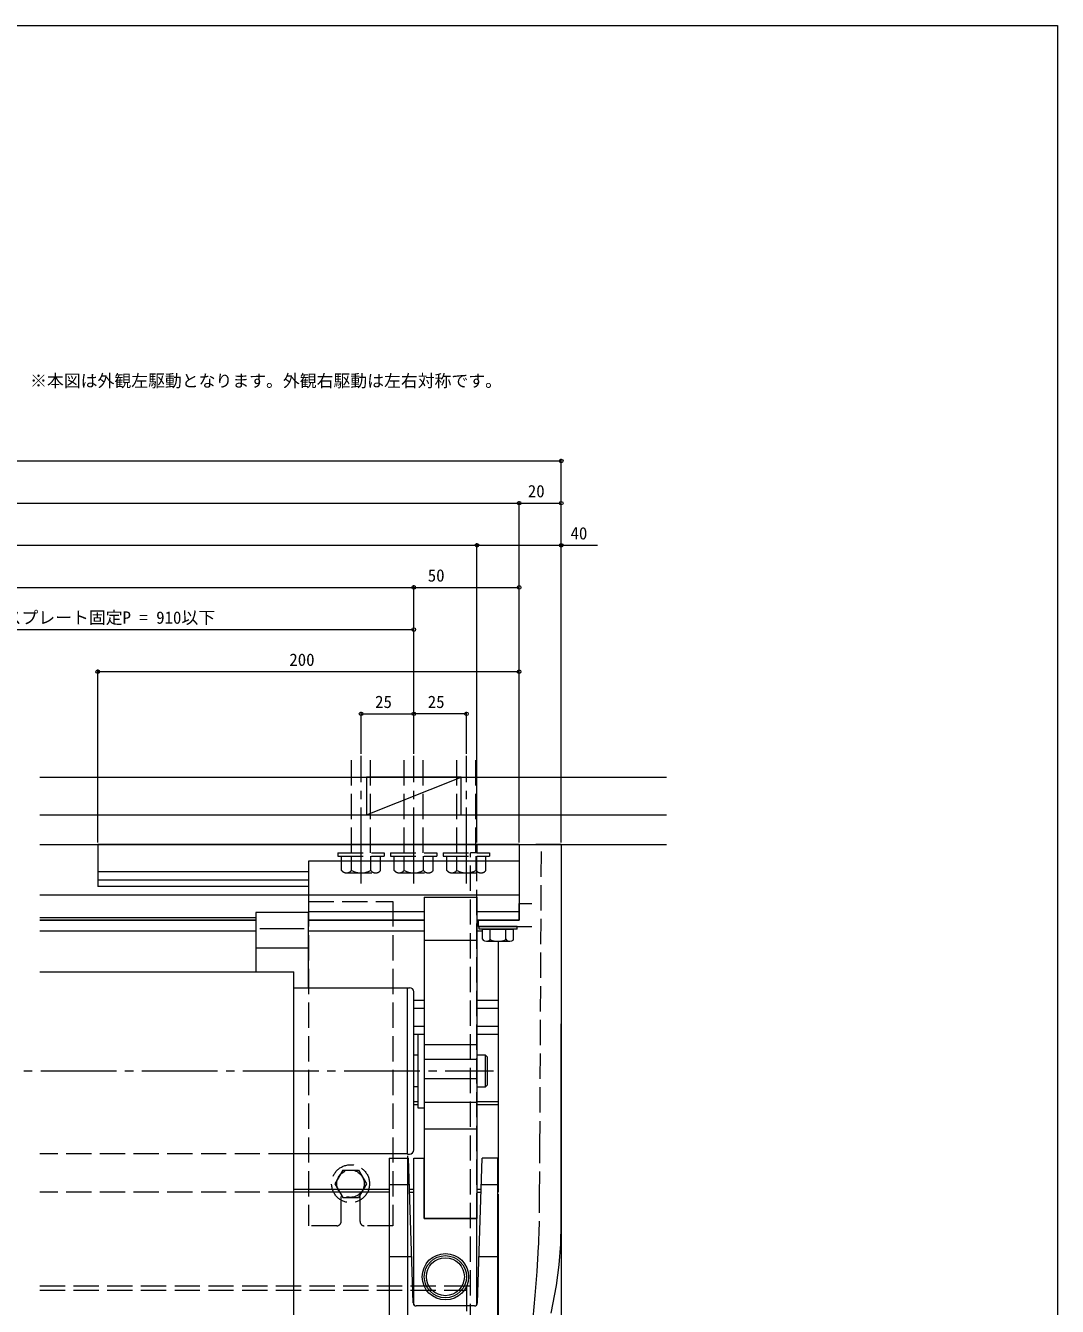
# Model space of a CAD drawing. Units: millimetres, scale not verified. Extents: x -1682 to -296, y -1188 to 1054.
# Drawn here: x -786 to -296, y 388 to 996 of the extents above; entities that cross this region are included whole.
import ezdxf
from ezdxf.enums import TextEntityAlignment as Align

# ---------------------------------------------------------------- set-up
doc = ezdxf.new("R2010")
doc.units = ezdxf.units.MM
doc.header["$LTSCALE"] = 4
doc.linetypes.add('CHAIN2', pattern=[12, 9, -1, 1, -1])
doc.linetypes.add('DASHED3', pattern=[4, 3, -1])
doc.layers.add('0-1_USER1', color=3, linetype='Continuous')
for name, color, linetype, lineweight in [('0-2_YKK_ZWAK', 7, 'Continuous', 9), ('0-3_YKK_12', 2, 'Continuous', 9), ('0-4_YKK_13', 4, 'Continuous', 9), ('0-5_YKK_A1', 4, 'DASHED3', 9), ('0-6_YKK_D', 6, 'Continuous', 9), ('0-7_YSS_K', 3, 'Continuous', 9)]:
    doc.layers.add(name, color=color, linetype=linetype, lineweight=lineweight)
doc.styles.add('ＭＳ ゴシック', font='')
doc.styles.get('ＭＳ ゴシック').set_extended_font_data('MS Gothic')

msp = doc.modelspace()

# ---------------------------------------------------------------- linework, layer by layer
at = {"layer": '0-2_YKK_ZWAK'}
for p, q in [((-1682, 996), (-296, 996)), ((-296, 996), (-296, -1188))]:
    msp.add_line(p, q, dxfattribs=at)
at = {"layer": '0-3_YKK_12', "linetype": 'CHAIN2'}
for p, q in [((-626.5, 588.865), (-626.5, 649.365)), ((-601.5, 588.865), (-601.5, 649.365)), ((-576.5, 588.865), (-576.5, 649.365)), ((-1402.593, 499.865), (-563.582, 499.865))]:
    msp.add_line(p, q, dxfattribs=at)
at = {"layer": '0-3_YKK_12'}
for p, q in [((-651.505, 583.365), (-779, 583.365)), ((-676.5, 572.566), (-779, 572.566)), ((-676.5, 575.066), (-676.5, 546.865)), ((-651.5, 575.066), (-676.5, 575.066)), ((-651.5, 539.115), (-651.5, 575.066)), ((-779, 571.366), (-676.5, 571.366)), ((-676.5, 571.366), (-779, 571.366)), ((-779, 566.366), (-676.5, 566.366)), ((-653.5, 567.366), (-674.5, 567.366)), ((-651.5, 571.366), (-596.501, 571.366)), ((-651.5, 566.366), (-596.501, 566.366)), ((-571.5, 571.367), (-561.501, 571.366)), ((-571.5, 566.367), (-568.89, 566.367)), ((-561.5, 561.466), (-561.5, 442.365)), ((-676.5, 558.366), (-651.5, 558.366)), ((-601.501, 533.466), (-596.501, 533.466)), ((-601.501, 529.616), (-596.501, 529.616)), ((-571.5, 533.466), (-561.5, 533.466)), ((-571.5, 529.616), (-561.5, 529.616)), ((-601.501, 521.116), (-596.501, 521.116)), ((-601.501, 517.266), (-599.501, 517.266)), ((-571.5, 521.116), (-561.5, 521.116)), ((-571.5, 517.266), (-561.5, 517.266)), ((-601.501, 485.366), (-599.501, 485.366)), ((-601.501, 483.966), (-599.501, 483.966)), ((-571.501, 485.366), (-561.5, 485.366)), ((-571.501, 483.966), (-561.5, 483.966)), ((-658.501, 443.766), (-613.251, 443.766)), ((-603.537, 443.766), (-601.501, 443.766)), ((-571.501, 443.766), (-569.465, 443.766)), ((-613.251, 442.365), (-658.501, 442.365)), ((-603.492, 442.365), (-601.501, 442.365)), ((-571.501, 442.365), (-569.51, 442.365)), ((-561.751, 442.365), (-561.5, 442.365))]:
    msp.add_line(p, q, dxfattribs=at)
at = {"layer": '0-3_YKK_12', "linetype": 'DASHED3'}
msp.add_line((-658.501, 442.365), (-779, 442.365), dxfattribs=at)
at = {"layer": '0-4_YKK_13', "linetype": 'DASHED3'}
for p, q in [((-631, 603.365), (-631, 649.365)), ((-622, 603.365), (-622, 649.365)), ((-606, 603.365), (-606, 649.365)), ((-597, 603.365), (-597, 649.365)), ((-581, 603.365), (-581, 649.365)), ((-572, 603.365), (-572, 649.365)), ((-637.5, 603.365), (-637.5, 601.865)), ((-637.5, 603.365), (-615.5, 603.365)), ((-637.5, 601.865), (-615.5, 601.865)), ((-635.737, 595.065), (-635.737, 601.865)), ((-631.119, 595.065), (-631.119, 601.865)), ((-621.881, 595.065), (-621.881, 601.865)), ((-617.262, 595.065), (-617.262, 601.865)), ((-615.5, 603.365), (-615.5, 601.865)), ((-612.5, 603.365), (-612.5, 601.865)), ((-612.5, 603.365), (-590.5, 603.365)), ((-612.5, 601.865), (-590.5, 601.865)), ((-610.738, 595.065), (-610.738, 601.865)), ((-606.119, 595.065), (-606.119, 601.865)), ((-596.881, 595.065), (-596.881, 601.865)), ((-592.262, 595.065), (-592.262, 601.865)), ((-590.5, 603.365), (-590.5, 601.865)), ((-587.5, 603.365), (-587.5, 601.865)), ((-587.5, 603.365), (-565.5, 603.365)), ((-587.5, 601.865), (-565.5, 601.865)), ((-585.738, 595.065), (-585.738, 601.865)), ((-581.119, 595.065), (-581.119, 601.865)), ((-574.5, 345.321), (-574.5, 603.365)), ((-571.5, 603.365), (-574.5, 603.365)), ((-571.881, 595.065), (-571.881, 601.865)), ((-571.5, 607.365), (-571.5, 603.365)), ((-567.262, 595.065), (-567.262, 601.865)), ((-565.5, 603.365), (-565.5, 601.865)), ((-541.131, 560.054), (-540.886, 607.365)), ((-633.428, 593.865), (-619.572, 593.865)), ((-608.428, 593.865), (-594.572, 593.865)), ((-583.428, 593.865), (-569.572, 593.865)), ((-541.637, 464.116), (-541.131, 560.054)), ((-541.765, 440.132), (-541.637, 464.116)), ((-658.501, 460.615), (-779, 460.615)), ((-541.797, 434.136), (-541.765, 440.132)), ((-543.006, 404.678), (-542.273, 416.515)), ((-543.886, 393.328), (-543.006, 404.678)), ((-544.872, 382.506), (-543.886, 393.328))]:
    msp.add_line(p, q, dxfattribs=at)
at = {"layer": '0-4_YKK_13'}
for p, q in [((-751.5, 607.365), (-751.5, 587.365)), ((-551.5, 607.365), (-751.5, 607.365)), ((-571.5, 607.365), (-543.574, 607.365)), ((-551.5, 607.365), (-551.5, 587.365)), ((-540.886, 607.365), (-543.574, 607.365)), ((-531.502, 607.365), (-540.886, 607.365)), ((-531.502, 607.365), (-531.668, 437.366)), ((-651.505, 594.366), (-751.5, 594.366)), ((-651.505, 590.365), (-751.5, 590.365)), ((-651.505, 587.365), (-751.5, 587.365)), ((-551.5, 571.366), (-551.5, 579.366)), ((-551.5, 579.366), (-545.5, 579.366)), ((-571, 571.366), (-551.5, 571.366)), ((-571, 571.366), (-571, 568.366)), ((-571, 568.366), (-545.5, 568.366)), ((-570.5, 567.166), (-570.5, 568.366)), ((-552.5, 568.366), (-570.5, 568.366)), ((-552.5, 567.166), (-570.5, 567.166)), ((-568.89, 562.466), (-568.89, 567.166)), ((-568.89, 567.166), (-554.11, 567.166)), ((-565.195, 562.466), (-565.195, 567.166)), ((-557.805, 562.466), (-557.805, 567.166)), ((-554.11, 562.466), (-554.11, 567.166)), ((-552.5, 567.166), (-552.5, 568.366)), ((-567.043, 561.466), (-565.195, 561.466)), ((-565.195, 561.466), (-557.805, 561.466)), ((-557.805, 561.466), (-555.957, 561.466)), ((-779, 546.865), (-658.501, 546.865)), ((-658.501, 361.039), (-658.501, 546.865)), ((-604.501, 539.115), (-658.501, 539.115)), ((-604.501, 539.366), (-603.501, 539.366)), ((-604.501, 460.366), (-604.501, 539.366)), ((-601.501, 462.366), (-601.501, 537.366)), ((-599.501, 517.365), (-596.501, 517.365)), ((-596.501, 517.365), (-596.501, 482.365)), ((-599.501, 507.365), (-601.501, 507.365)), ((-567.501, 492.365), (-567.501, 507.365)), ((-566.501, 493.365), (-566.501, 506.365)), ((-566.501, 493.365), (-567.501, 492.365)), ((-599.501, 492.365), (-601.501, 492.365)), ((-571.501, 492.365), (-567.501, 492.365)), ((-604.501, 460.615), (-658.501, 460.615)), ((-613.251, 458.482), (-604.011, 458.482)), ((-613.251, 458.482), (-613.251, 375.982)), ((-604.501, 460.366), (-603.501, 460.366)), ((-601.798, 389.782), (-604.011, 458.482)), ((-571.204, 389.782), (-568.991, 458.482)), ((-561.751, 458.482), (-568.991, 458.482)), ((-561.751, 458.482), (-561.751, 375.982)), ((-603.606, 445.902), (-613.251, 445.902)), ((-561.751, 445.902), (-569.396, 445.902)), ((-531.668, 437.366), (-531.679, 427.52)), ((-531.679, 427.52), (-531.88, 417.675)), ((-561.251, 414.22), (-561.751, 414.72)), ((-561.251, 390.22), (-561.251, 414.22)), ((-531.88, 417.675), (-532.628, 407.818)), ((-602.501, 411.625), (-613.251, 411.625)), ((-561.751, 411.625), (-570.501, 411.625)), ((-532.628, 407.818), (-533.923, 397.987)), ((-533.923, 397.987), (-536.505, 384.94)), ((-561.251, 390.22), (-561.751, 389.72)), ((-572.704, 388.33), (-600.299, 388.33))]:
    msp.add_line(p, q, dxfattribs=at)
at = {"layer": '0-4_YKK_13', "color": 7}
for p, q in [((-651.5, 599.365), (-651.5, 571.366)), ((-551.5, 599.365), (-651.5, 599.365)), ((-551.5, 599.365), (-551.5, 571.366)), ((-551.5, 583.365), (-651.5, 583.365)), ((-596.501, 575.365), (-651.5, 575.365)), ((-551.5, 575.365), (-571.501, 575.365)), ((-596.501, 571.366), (-651.5, 571.366)), ((-551.5, 571.366), (-571.501, 571.366))]:
    msp.add_line(p, q, dxfattribs=at)
at = {"layer": '0-4_YKK_13', "color": 5}
for p, q in [((-596.501, 582.365), (-571.5, 582.365)), ((-596.501, 582.365), (-596.501, 429.865)), ((-571.5, 582.365), (-571.501, 429.865)), ((-571.501, 561.865), (-596.501, 561.865)), ((-596.501, 512.435), (-571.501, 512.435)), ((-596.501, 505.427), (-571.501, 505.427)), ((-596.501, 496.22), (-571.501, 496.22)), ((-596.501, 485.041), (-571.501, 485.041)), ((-596.501, 472.365), (-571.501, 472.365)), ((-601.501, 458.482), (-596.501, 458.482)), ((-601.501, 388.933), (-601.501, 458.482)), ((-596.501, 429.865), (-596.501, 458.482)), ((-596.501, 429.865), (-571.501, 429.865)), ((-571.501, 429.865), (-596.501, 429.865)), ((-571.501, 388.933), (-571.501, 429.865))]:
    msp.add_line(p, q, dxfattribs=at)
at = {"layer": '0-4_YKK_13'}
for points in [[(-568.89, 562.466), (-568.643, 561.966), (-567.966, 561.601), (-567.043, 561.466), (-566.119, 561.601), (-565.443, 561.966), (-565.195, 562.466)], [(-565.195, 562.466), (-564.7, 561.966), (-563.348, 561.601), (-561.5, 561.466), (-559.652, 561.601), (-558.3, 561.966), (-557.805, 562.466)], [(-557.805, 562.466), (-557.558, 561.966), (-556.881, 561.601), (-555.957, 561.466), (-555.034, 561.601), (-554.357, 561.966), (-554.11, 562.466)], [(-599.501, 517.365), (-599.501, 482.365), (-596.501, 482.365)], [(-566.501, 506.365), (-567.501, 507.365), (-571.501, 507.365)]]:
    msp.add_lwpolyline(points, dxfattribs=at)
for radius in [11, 10, 9]:
    msp.add_circle((-586.501, 402.22), radius, dxfattribs=at)
at = {"layer": '0-4_YKK_13', "linetype": 'DASHED3'}
for centre, radius, start, end in [((-633.428, 596.687), 2.822, 215.08585, 324.91414), ((-626.5, 603.354), 9.489, 240.87221, 299.12778), ((-619.572, 596.687), 2.822, 215.08585, 324.91414), ((-608.428, 596.687), 2.822, 215.08585, 324.91414), ((-601.5, 603.354), 9.489, 240.87221, 299.12778), ((-594.572, 596.687), 2.822, 215.08585, 324.91414), ((-583.428, 596.687), 2.822, 215.08585, 324.91414), ((-576.5, 603.354), 9.489, 240.87221, 299.12778), ((-569.572, 596.687), 2.822, 215.08585, 324.91414), ((-902.046, 435.058), 360.25, 357.04961, 359.8533)]:
    msp.add_arc(centre, radius, start, end, dxfattribs=at)
at = {"layer": '0-4_YKK_13'}
for centre, radius, start, end in [((-603.501, 537.366), 2, 0, 90), ((-603.501, 462.366), 2, 270, 0), ((-600.299, 389.83), 1.5, 181.84518, 270), ((-572.704, 389.83), 1.5, 270, 358.1548)]:
    msp.add_arc(centre, radius, start, end, dxfattribs=at)
at = {"layer": '0-5_YKK_A1'}
for p, q in [((-571.5, 397.873), (-571.5, 607.365)), ((-571.5, 397.873), (-571.5, 607.365)), ((-651.5, 580.367), (-611.505, 580.367)), ((-651.5, 580.367), (-651.5, 426.367)), ((-611.505, 580.367), (-611.5, 426.367)), ((-651.5, 571.366), (-611.505, 571.366)), ((-635.253, 452.867), (-627.747, 452.867)), ((-627.747, 452.867), (-623.994, 446.367)), ((-623.994, 446.367), (-627.747, 439.867)), ((-636, 428.367), (-636, 441.161)), ((-627, 428.367), (-627, 441.161)), ((-638, 426.367), (-651.5, 426.367)), ((-611.5, 426.367), (-625, 426.367)), ((-779, 397.873), (-571.5, 397.873)), ((-779, 397.873), (-571.5, 397.873)), ((-779, 395.885), (-576.5, 395.885)), ((-576.5, 397.873), (-576.5, 354.242))]:
    msp.add_line(p, q, dxfattribs=at)
msp.add_lwpolyline([(-635.253, 452.867), (-639.006, 446.367), (-635.253, 439.867), (-627.747, 439.867)], dxfattribs=at)
for radius in [9, 6.5]:
    msp.add_circle((-631.5, 446.367), radius, dxfattribs=at)
for centre, start, end in [((-638, 428.367), 270, 0), ((-625, 428.367), 180, 270)]:
    msp.add_arc(centre, 2, start, end, dxfattribs=at)
at = {"layer": '0-6_YKK_D'}
for p, q in [((-531.502, 608.365), (-531.502, 790.365)), ((-1446.498, 789.365), (-531.502, 789.365)), ((-1426.5, 769.365), (-551.5, 769.365)), ((-551.5, 608.365), (-551.5, 770.365)), ((-551.5, 608.365), (-551.5, 770.365)), ((-551.5, 769.365), (-531.502, 769.365)), ((-531.502, 608.365), (-531.502, 770.365)), ((-1406.5, 749.365), (-571.5, 749.365)), ((-571.5, 608.365), (-571.5, 750.365)), ((-571.5, 608.365), (-571.5, 750.365)), ((-571.5, 749.365), (-531.502, 749.365)), ((-531.502, 608.326), (-531.502, 750.365)), ((-531.502, 749.365), (-514.368, 749.365)), ((-601.5, 650.365), (-601.5, 730.365)), ((-601.5, 650.365), (-601.5, 730.365)), ((-551.5, 608.365), (-551.5, 730.365)), ((-1376.5, 729.366), (-601.5, 729.366)), ((-601.5, 729.366), (-551.5, 729.366)), ((-886.5, 709.365), (-601.5, 709.365)), ((-601.5, 650.365), (-601.5, 710.365)), ((-751.5, 608.365), (-751.5, 690.365)), ((-551.5, 689.365), (-751.5, 689.365)), ((-551.5, 608.365), (-551.5, 690.365)), ((-626.5, 650.365), (-626.5, 670.365)), ((-626.5, 669.365), (-601.5, 669.365)), ((-601.5, 650.365), (-601.5, 670.365)), ((-601.5, 650.365), (-601.5, 670.365)), ((-576.5, 669.365), (-601.5, 669.365)), ((-576.5, 650.365), (-576.5, 670.365)), ((-531.502, 606.326), (-531.502, 205.323)), ((-531.502, 606.326), (-531.502, 185.323)), ((-604.501, 459.615), (-604.501, 225.323)), ((-561.5, 441.365), (-561.5, 185.323)), ((-561.5, 441.365), (-561.5, 185.323))]:
    msp.add_line(p, q, dxfattribs=at)
for centre in [(-531.502, 789.365), (-551.5, 769.365), (-551.5, 769.365), (-531.502, 769.365), (-571.5, 749.365), (-571.5, 749.365), (-531.502, 749.365), (-601.5, 729.366), (-601.5, 729.366), (-551.5, 729.366), (-601.5, 709.365), (-751.5, 689.365), (-551.5, 689.365), (-626.5, 669.365), (-601.5, 669.365), (-601.5, 669.365), (-576.5, 669.365)]:
    msp.add_circle(centre, 0.85, dxfattribs=at)
at = {"layer": '0-7_YSS_K'}
for p, q in [((-779, 639.365), (-481.5, 639.365)), ((-624, 639.365), (-624, 621.365)), ((-579, 621.365), (-579, 639.365)), ((-779, 621.365), (-481.5, 621.365)), ((-779, 621.365), (-481.5, 621.365)), ((-624, 621.365), (-579, 621.365)), ((-779, 607.365), (-481.5, 607.365))]:
    msp.add_line(p, q, dxfattribs=at)
msp.add_lwpolyline([(-624, 621.365), (-579, 639.365), (-624, 639.365)], dxfattribs=at)

# ---------------------------------------------------------------- texts
at = {"layer": '0-1_USER1', "color": 4, "style": 'ＭＳ ゴシック'}
msp.add_text('※本図は外観左駆動となります。外観右駆動は左右対称です。', height=5.865, dxfattribs=at).set_placement((-783.626, 822.743), align=Align.BOTTOM_LEFT)
at = {"layer": '0-6_YKK_D', "color": 4, "style": 'ＭＳ ゴシック'}
for s, p in [('20', (-547.368, 770.365)), ('40', (-527.102, 750.365)), ('50', (-594.867, 730.365)), ('補助ベースプレート固定P = 910以下', (-827.733, 710.365)), ('200', (-660.567, 690.365)), ('25', (-619.867, 670.365)), ('25', (-594.867, 670.365))]:
    msp.add_text(s, height=5.865, dxfattribs=at).set_placement(p, align=Align.BOTTOM_LEFT)

doc.saveas('drawing.dxf')
